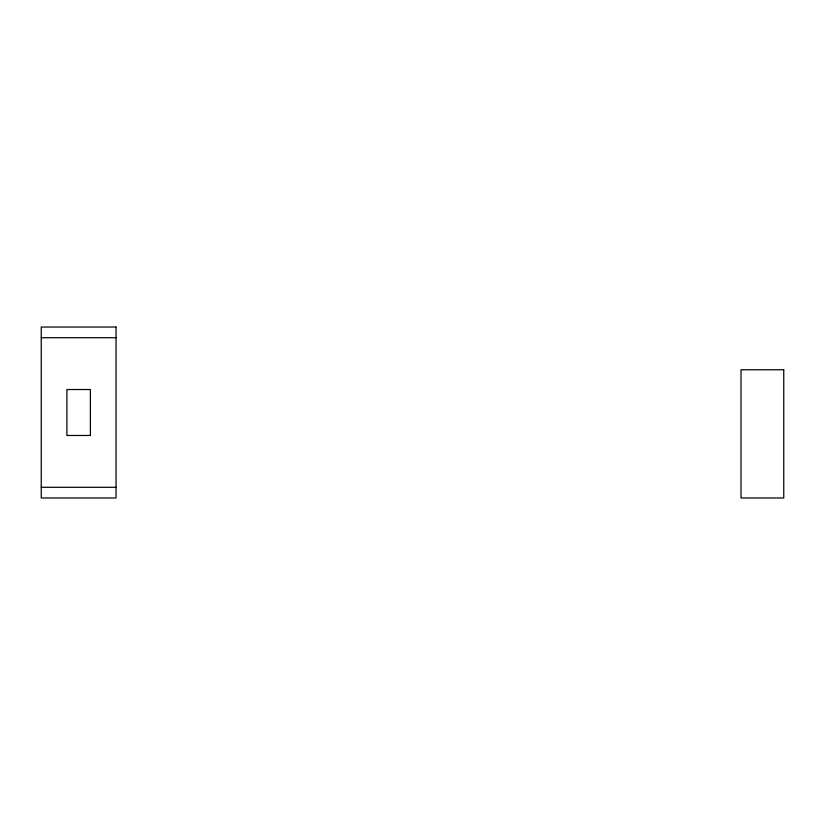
<?xml version="1.0" encoding="UTF-8"?>
<svg xmlns="http://www.w3.org/2000/svg" width="825" height="825" viewBox="0 0 825 825"><rect width="100%" height="100%" fill="white"/><g stroke="black" fill="none" stroke-linecap="round" stroke-linejoin="round"><path stroke-width="1.24" d="M41.25 337.714L116.036 337.714M41.25 487.286L116.036 487.286M116.036 327.03L41.25 327.03L41.25 497.97L116.036 497.97L116.036 327.03M783.75 369.765L741.015 369.765L741.015 497.97L783.75 497.97L783.75 369.765M90.389 389.534L66.887 389.534L66.887 435.466L90.389 435.466L90.389 389.534"/></g></svg>
